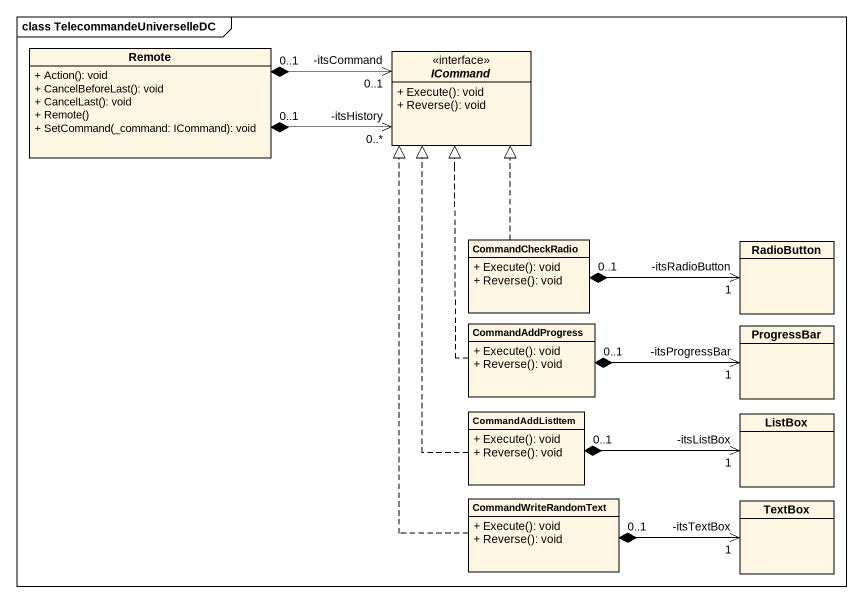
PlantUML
@startuml
mainframe class TelecommandeUniverselleDC
hide circle
hide empty members
skinparam classAttributeIconSize 0
class Remote {
  + Action(): void
  + CancelBeforeLast(): void
  + CancelLast(): void
  + Remote()
  + SetCommand(_command: ICommand): void
}
interface ICommand <<interface>> {
  + Execute(): void
  + Reverse(): void
}
class CommandCheckRadio {
  + Execute(): void
  + Reverse(): void
}
class RadioButton
class CommandAddProgress {
  + Execute(): void
  + Reverse(): void
}
class ProgressBar
class CommandAddListItem {
  + Execute(): void
  + Reverse(): void
}
class ListBox
class CommandWriteRandomText {
  + Execute(): void
  + Reverse(): void
}
class TextBox
ICommand "-itsCommand\n0..1" <-left-* "0..1" Remote
ICommand "-itsHistory\n0..*" <-left-* "0..1" Remote
CommandCheckRadio .up.|> ICommand
RadioButton "-itsRadioButton\n1" <-left-* "0..1" CommandCheckRadio
CommandAddProgress .up.|> ICommand
ProgressBar "-itsProgressBar\n1" <-left-* "0..1" CommandAddProgress
CommandAddListItem .up.|> ICommand
ListBox "-itsListBox\n1" <-left-* "0..1" CommandAddListItem
CommandWriteRandomText .up.|> ICommand
TextBox "-itsTextBox\n1" <-left-* "0..1" CommandWriteRandomText
@enduml
